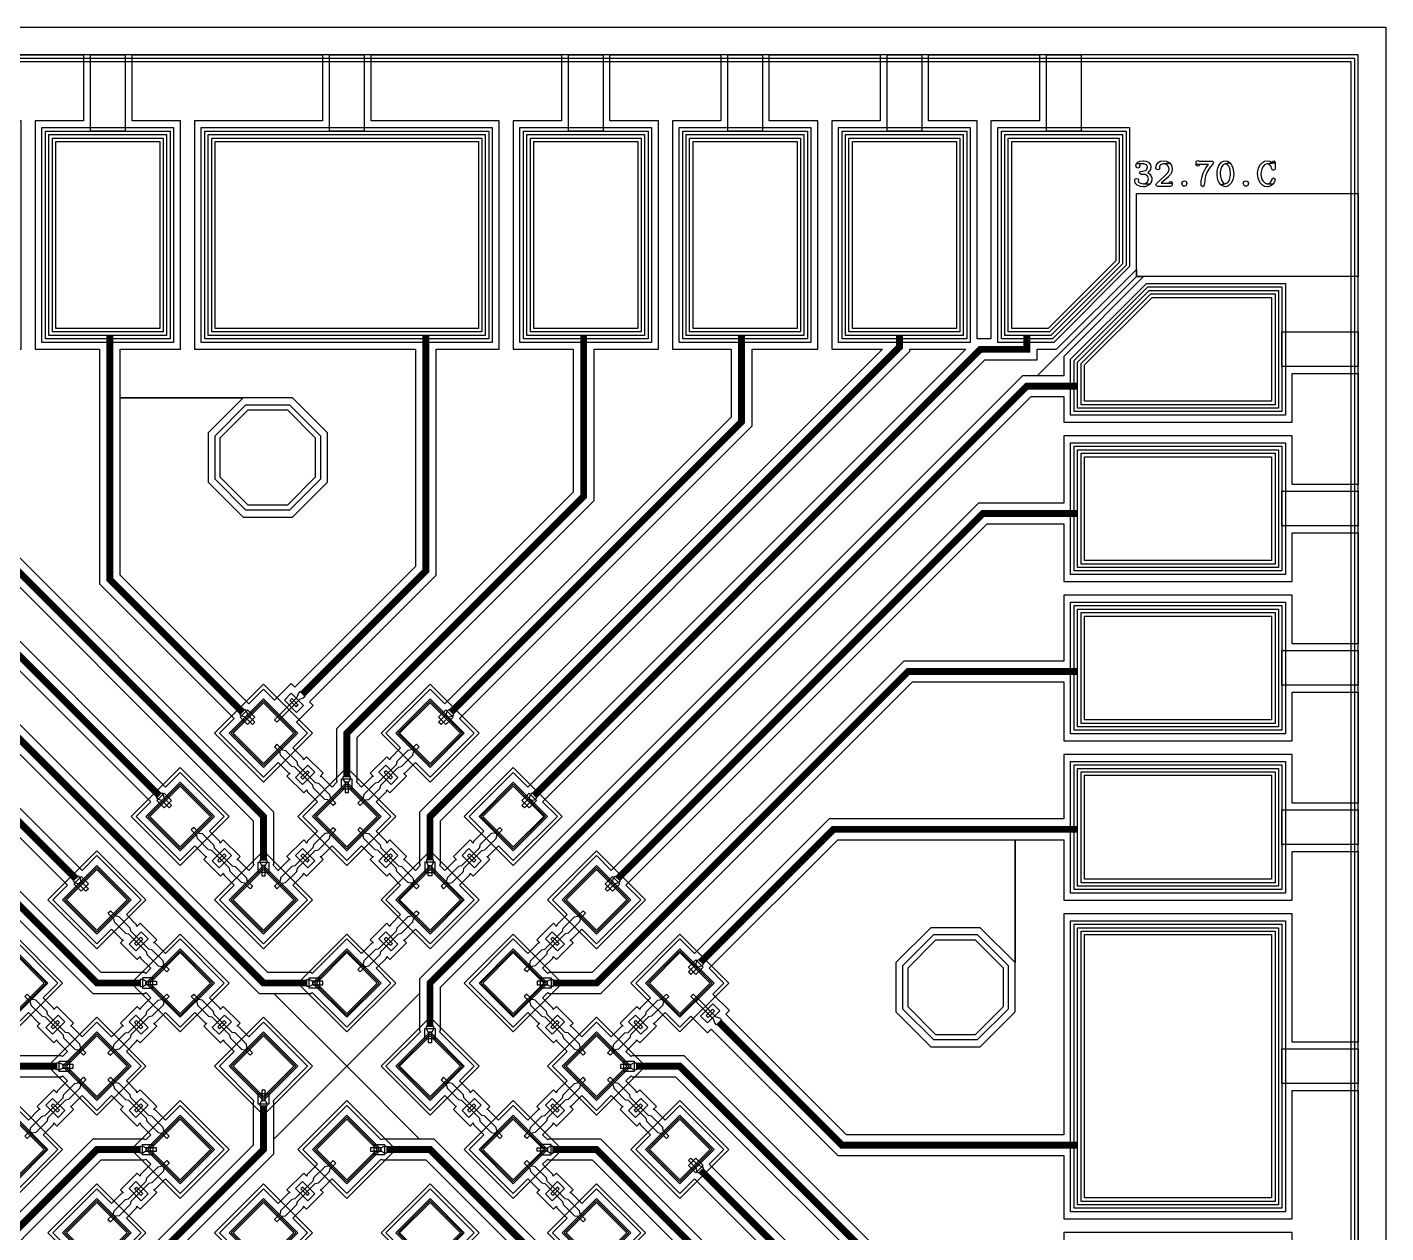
# Model space of a CAD drawing. Extents: x -87611 to 96139, y 77822 to 138139.
# Drawn here: x -20997 to -19035, y 82411 to 84151 of the extents above; entities that cross this region are included whole.
import ezdxf

# ---------------------------------------------------------------- set-up
doc = ezdxf.new("R2010")
doc.units = 0
doc.header["$MEASUREMENT"] = 0
doc.layers.get('0').update_dxf_attribs({"color": 6})
for name, color, linetype in [('L10D0 Abs', 4, 'Continuous'), ('L12D0 Etch', 190, 'Continuous'), ('L14D0 Au', 2, 'Continuous'), ('L15D0 PVIA', 7, 'Continuous'), ('L18D0 SU8', 7, 'Continuous'), ('L1D0 Plug', 200, 'Continuous'), ('L3D0 Base', 3, 'Continuous'), ('L4D0 Cntr', 1, 'Continuous'), ('L50D0 SiO2', 52, 'Continuous'), ('L7D0 DE', 42, 'Continuous'), ('L8D0 Wire', 5, 'Continuous'), ('L9D0 Cont', 30, 'Continuous')]:
    doc.layers.add(name, color=color, linetype=linetype)

# ---------------------------------------------------------------- blocks, each defined once
blk = doc.blocks.new('32PAD')
at = {"layer": 'L14D0 Au'}
blk.add_lwpolyline([(-80, 10), (-80, 290), (80, 290), (80, 10)], close=True, dxfattribs=at)
at = {"layer": 'L15D0 PVIA'}
blk.add_lwpolyline([(-75, 15), (-75, 285), (75, 285), (75, 15)], close=True, dxfattribs=at)
at = {"layer": 'L3D0 Base'}
for points in [[(-25, 300), (-25, 410), (25, 410), (25, 300)], [(-90, 0), (-90, 300), (90, 300), (90, 0)]]:
    blk.add_lwpolyline(points, close=True, dxfattribs=at)
at = {"layer": 'L4D0 Cntr'}
blk.add_lwpolyline([(-85, 5), (-85, 295), (85, 295), (85, 5)], close=True, dxfattribs=at)
at = {"layer": 'L8D0 Wire'}
blk.add_lwpolyline([(-95, -5), (-95, 305), (95, 305), (95, -5)], close=True, dxfattribs=at)
blk = doc.blocks.new('_32PADS')
at = {"layer": 'L14D0 Au'}
for points in [[(-195, 1060), (-195, 1340), (195, 1340), (195, 1060)], [(955, 1060), (955, 1340), (1115, 1340), (1115, 1160.533), (1014.467, 1060)], [(1060, 955), (1060, 1014.467), (1160.533, 1115), (1340, 1115), (1340, 955)], [(1060, -195), (1060, 195), (1340, 195), (1340, -195)]]:
    blk.add_lwpolyline(points, close=True, dxfattribs=at)
at = {"layer": 'L15D0 PVIA'}
for points in [[(-190, 1065), (-190, 1335), (190, 1335), (190, 1065)], [(960, 1065), (960, 1335), (1110, 1335), (1110, 1162.604), (1012.396, 1065)], [(1065, 960), (1065, 1012.396), (1162.604, 1110), (1335, 1110), (1335, 960)], [(1065, -190), (1065, 190), (1335, 190), (1335, -190)]]:
    blk.add_lwpolyline(points, close=True, dxfattribs=at)
at = {"layer": 'L3D0 Base'}
for points in [[(-25, 1350), (-25, 1460), (25, 1460), (25, 1350)], [(1010, 1350), (1010, 1460), (1060, 1460), (1060, 1350)], [(-205, 1050), (-205, 1350), (205, 1350), (205, 1050)], [(945, 1050), (945, 1350), (1125, 1350), (1125, 1156.391), (1018.609, 1050)], [(1050, 945), (1050, 1018.609), (1156.391, 1125), (1350, 1125), (1350, 945)], [(1350, 1010), (1350, 1060), (1460, 1060), (1460, 1010)], [(1050, -205), (1050, 205), (1350, 205), (1350, -205)], [(1350, -25), (1350, 25), (1460, 25), (1460, -25)]]:
    blk.add_lwpolyline(points, close=True, dxfattribs=at)
at = {"layer": 'L4D0 Cntr'}
for points in [[(-200, 1055), (-200, 1345), (200, 1345), (200, 1055)], [(950, 1055), (950, 1345), (1120, 1345), (1120, 1158.462), (1016.538, 1055)], [(1055, 950), (1055, 1016.538), (1158.462, 1120), (1345, 1120), (1345, 950)], [(1055, -200), (1055, 200), (1345, 200), (1345, -200)]]:
    blk.add_lwpolyline(points, close=True, dxfattribs=at)
at = {"layer": 'L8D0 Wire'}
for points in [[(-210, 1045), (-210, 1355), (210, 1355), (210, 1045)], [(940, 1045), (940, 1355), (1130, 1355), (1130, 1154.32), (1020.68, 1045)], [(1045, 940), (1045, 1020.68), (1154.32, 1130), (1355, 1130), (1355, 940)], [(1045, -210), (1045, 210), (1355, 210), (1355, -210)]]:
    blk.add_lwpolyline(points, close=True, dxfattribs=at)
for p in [(-345, 1050), (345, 1050), (575, 1050), (805, 1050)]:
    blk.add_blockref('32PAD', p)
at = {"rotation": 270}
for p in [(1050, 805), (1050, 575), (1050, 345)]:
    blk.add_blockref('32PAD', p, dxfattribs=at)
blk = doc.blocks.new('_PRBE_BTM')
at = {"layer": 'L1D0 Plug'}
blk.add_lwpolyline([(-25, -12.5), (-25, 12.5), (-11, 12.5), (-11, -12.5)], close=True, dxfattribs=at)
at = {"layer": 'L3D0 Base'}
for points in [[(-55, 2.5), (-45, 2.5), (-45, -2.5), (-55, -2.5)], [(-3.75, -5), (-8.75, -2.5), (-45, -2.5), (-45, 2.5), (-8.75, 2.5), (-3.75, 5), (0, 5), (0, -5)]]:
    blk.add_lwpolyline(points, close=True, dxfattribs=at)
at = {"layer": 'L9D0 Cont'}
blk.add_lwpolyline([(-20, -6.5), (-20, 6.5), (-16, 6.5), (-16, -6.5)], close=True, dxfattribs=at)
blk = doc.blocks.new('_32CONN_BTM')
at = {"layer": 'L1D0 Plug'}
blk.add_lwpolyline([(-7, -12.5), (-7, 12.5), (7, 12.5), (7, -12.5)], close=True, dxfattribs=at)
at = {"layer": 'L3D0 Base'}
for points in [[(-50, 2.5), (-60, 2.5), (-60, -2.5), (-50, -2.5)], [(-45, -5), (-48.75, -2.5), (-50, -2.5), (-50, 2.5), (-48.75, 2.5), (-45, 5), (-22, 5), (-18.25, 2.5), (18.25, 2.5), (22, 5), (45, 5), (48.75, 2.5), (50, 2.5), (50, -2.5), (48.75, -2.5), (45, -5), (22, -5), (18.25, -2.5), (-18.25, -2.5), (-22, -5)], [(50, 2.5), (60, 2.5), (60, -2.5), (50, -2.5)]]:
    blk.add_lwpolyline(points, close=True, dxfattribs=at)
at = {"layer": 'L9D0 Cont'}
blk.add_lwpolyline([(-2, -6.5), (-2, 6.5), (2, 6.5), (2, -6.5)], close=True, dxfattribs=at)
blk = doc.blocks.new('_32PRBE_TOP')
at = {"layer": 'L50D0 SiO2', "linetype": 'Continuous'}
blk.add_lwpolyline([(3.223, 7.5), (18.223, 7.5), (18.223, -7.5), (3.223, -7.5)], close=True, dxfattribs=at)
at = {"layer": 'L8D0 Wire'}
for points in [[(0, 5), (3.75, 5), (8.223, 2.5), (8.223, -2.5), (3.75, -5), (0, -5)], [(23.223, 2.5), (8.223, 2.5), (8.223, -2.5), (23.223, -2.5)]]:
    blk.add_lwpolyline(points, close=True, dxfattribs=at)
blk = doc.blocks.new('_32TRCE70')
at = {"layer": 'L14D0 Au'}
for points in [[(-49.8, 134.1), (-51.5, 135.2), (-114, 135.2), (-966.8, 988), (-966.8, 1035), (-930, 1035), (-930, 1365), (-1000, 1365), (-1000, 1460), (-840, 1460), (-840, 1365), (-910, 1365), (-910, 1035), (-813, 1035), (-813, 912), (-282.8, 381.8), (-304.1, 360.6), (-240.4, 297), (-219.2, 318.2), (-204.3, 303.3), (-202, 302.9), (-206.5, 298.4), (-182.4, 274.4), (-178, 278.8), (-177.5, 276.5), (-162.6, 261.6), (-183.8, 240.4), (-120.2, 176.8), (-56.6, 240.4), (-77.8, 261.6), (-62.9, 276.5), (-62.4, 278.8), (-58, 274.4), (-33.9, 298.4), (-38.4, 302.9), (-36.1, 303.3), (-21.2, 318.2), (0, 297), (21.2, 318.2), (36.1, 303.3), (38.4, 302.9), (33.9, 298.4), (58, 274.4), (62.4, 278.8), (62.9, 276.5), (77.8, 261.6), (56.6, 240.4), (77.8, 219.2), (62.9, 204.3), (62.4, 202), (58, 206.5), (33.9, 182.4), (38.4, 178), (36.1, 177.5), (21.2, 162.6), (0, 183.8)], [(-141.4, 282.8), (-156.3, 297.7), (-158.6, 298.2), (-154.1, 302.6), (-178.2, 326.7), (-182.7, 322.2), (-183.1, 324.5), (-198, 339.4), (-176.8, 360.6), (-240.4, 424.3), (-261.6, 403.1), (-783, 924.4), (-783, 1035), (-700, 1035), (-700, 1365), (-770, 1365), (-770, 1460), (-610, 1460), (-610, 1365), (-680, 1365), (-680, 1035), (-585, 1035), (-585, 804.2), (-135.2, 354.4), (-135.2, 291.9), (-134.1, 290.2)], [(-99, 282.8), (-106.3, 290.2), (-105.2, 291.9), (-105.2, 366.8), (-555, 816.6), (-555, 1035), (-470, 1035), (-470, 1365), (-540, 1365), (-540, 1460), (-380, 1460), (-380, 1365), (-450, 1365), (-450, 1035), (-357, 1035), (-357, 696.4), (-162.6, 502), (-183.8, 480.8), (-120.2, 417.2), (-99, 438.4), (-84.1, 423.5), (-81.8, 423.1), (-86.3, 418.6), (-62.2, 394.6), (-57.8, 399), (-57.3, 396.7), (-42.4, 381.8), (-63.6, 360.6), (-42.4, 339.4), (-57.3, 324.5), (-57.8, 322.2), (-62.2, 326.7), (-86.3, 302.6), (-81.8, 298.2), (-84.1, 297.7)], [(-141.4, 523.3), (-327, 708.8), (-327, 964.8), (-149.6, 964.8), (-200, 914.5), (-200, 843.2), (-149.6, 792.8), (-78.4, 792.8), (-28, 843.2), (-28, 914.5), (-78.4, 964.8), (-327, 964.8), (-327, 1035), (-240, 1035), (-240, 1365), (-310, 1365), (-310, 1460), (-35, 1460), (-35, 1365), (-220, 1365), (-220, 1035), (99, 1035), (99, 721.3), (-75, 547.3), (-80.3, 552.6), (-104.3, 528.6), (-120.2, 544.5)], [(-21.2, 403.1), (-36.1, 417.9), (-38.4, 418.4), (-33.9, 422.9), (-58, 446.9), (-62.4, 442.4), (-62.9, 444.8), (-77.8, 459.6), (-56.6, 480.8), (-72.5, 496.7), (-48.4, 520.8), (-53.7, 526.1), (129, 708.8), (129, 1035), (220, 1035), (220, 1365), (35, 1365), (35, 1460), (310, 1460), (310, 1365), (240, 1365), (240, 1035), (327, 1035), (327, 829), (-15, 487), (-15, 412.1), (-13.9, 410.4)], [(21.2, 403.1), (13.9, 410.4), (15, 412.1), (15, 474.6), (357, 816.6), (357, 1035), (450, 1035), (450, 1365), (380, 1365), (380, 1460), (540, 1460), (540, 1365), (470, 1365), (470, 1035), (555, 1035), (555, 936.8), (141.4, 523.3), (120.2, 544.5), (56.6, 480.8), (77.8, 459.6), (62.9, 444.8), (62.4, 442.4), (58, 446.9), (33.9, 422.9), (38.4, 418.4), (36.1, 417.9)], [(99, 282.8), (84.1, 297.7), (81.8, 298.2), (86.3, 302.6), (62.2, 326.7), (57.8, 322.2), (57.3, 324.5), (42.4, 339.4), (63.6, 360.6), (42.4, 381.8), (57.3, 396.7), (57.8, 399), (62.2, 394.6), (86.3, 418.6), (81.8, 423.1), (84.1, 423.5), (99, 438.4), (120.2, 417.2), (183.8, 480.8), (162.6, 502), (585, 924.4), (585, 1035), (680, 1035), (680, 1365), (610, 1365), (610, 1460), (770, 1460), (770, 1365), (700, 1365), (700, 1035), (773.4, 1035), (105.2, 366.8), (105.2, 291.9), (106.3, 290.2)], [(910, 1050), (910, 1365), (840, 1365), (840, 1460), (1000, 1460), (1000, 1365), (930, 1365), (930, 1050)], [(-996.8, 996.8), (-1140, 1140), (-1140, 1150.2), (-1024.8, 1035), (-996.8, 1035)], [(0, 0), (-105.2, 105.2), (-51.5, 105.2), (-49.8, 106.3), (0, 56.6), (63.6, 120.2), (42.4, 141.4), (57.3, 156.3), (57.8, 158.6), (62.2, 154.1), (86.3, 178.2), (81.8, 182.7), (84.1, 183.1), (99, 198), (120.2, 176.8), (183.8, 240.4), (162.6, 261.6), (177.5, 276.5), (178, 278.8), (182.4, 274.4), (206.5, 298.4), (202, 302.9), (204.3, 303.3), (219.2, 318.2), (240.4, 297), (304.1, 360.6), (282.8, 381.8), (921, 1020), (996.8, 1020), (996.8, 1035), (1024.8, 1035), (1140, 1150.2), (1140, 1140), (996.8, 996.8), (975.6, 996.8), (105.2, 126.4), (105.2, 105.2)], [(141.4, 282.8), (134.1, 290.2), (135.2, 291.9), (135.2, 354.4), (813, 1032.2), (813, 1035), (893.6, 1035), (261.6, 403.1), (240.4, 424.3), (176.8, 360.6), (198, 339.4), (183.1, 324.5), (182.7, 322.2), (178.2, 326.7), (154.1, 302.6), (158.6, 298.2), (156.3, 297.7)]]:
    blk.add_lwpolyline(points, close=True, dxfattribs=at)
at = {"layer": 'L3D0 Base', "const_width": 10}
for points in [[(-63.6, 537.4), (114, 715), (114, 1055)], [(53, 654.1), (114, 715), (114, 1055)]]:
    blk.add_lwpolyline(points, dxfattribs=at)
at = {"layer": 'L8D0 Wire', "const_width": 10}
for points in [[(-981.8, 1055), (-981.8, 981.8), (-120.2, 120.2), (-57.7, 120.2)], [(-271, 391.2), (-798, 918.2), (-798, 1055)], [(-120.2, 298.1), (-120.2, 360.6), (-570, 810.4), (-570, 1055)], [(-150.8, 511.4), (-342, 702.6), (-342, 1055)], [(0, 418.3), (0, 480.8), (342, 822.8), (342, 1055)], [(120.2, 298.1), (120.2, 360.6), (798, 1038.4), (798, 1055)], [(150.8, 511.4), (570, 930.6), (570, 1055)], [(271, 391.2), (914.8, 1035), (981.8, 1035), (981.8, 1055)]]:
    blk.add_lwpolyline(points, dxfattribs=at)
at = {"linetype": 'Continuous'}
for name, p, rotation in [('_PRBE_BTM', (-63.6, 537.4), 45), ('_32PRBE_TOP', (-150.8, 511.4), 315), ('_32CONN_BTM', (-60.1, 420.7), 315), ('_32PRBE_TOP', (0, 418.3), 270), ('_32PRBE_TOP', (-271, 391.2), 315), ('_32CONN_BTM', (-180.3, 300.5), 315), ('_32CONN_BTM', (60.1, 300.5), 315), ('_32PRBE_TOP', (-120.2, 298.1), 270)]:
    blk.add_blockref(name, p, dxfattribs=dict(at, rotation=rotation))
at = {"linetype": 'Continuous', "xscale": -1}
for name, p, rotation in [('_32PRBE_TOP', (150.8, 511.4), 45), ('_32CONN_BTM', (60.1, 420.7), 45), ('_32PRBE_TOP', (271, 391.2), 45), ('_32CONN_BTM', (-60.1, 300.5), 45), ('_32CONN_BTM', (180.3, 300.5), 45), ('_32PRBE_TOP', (120.2, 298.1), 90), ('_32CONN_BTM', (60.1, 180.3), 45)]:
    blk.add_blockref(name, p, dxfattribs=dict(at, rotation=rotation))
at = {"linetype": 'Continuous'}
blk.add_blockref('_32PRBE_TOP', (-57.7, 120.2), dxfattribs=at)
blk = doc.blocks.new('PIX70')
at = {"layer": 'L3D0 Base'}
blk.add_lwpolyline([(-35, -35), (-35, 35), (35, 35), (35, -35)], close=True, dxfattribs=at)
at = {"layer": 'L4D0 Cntr'}
blk.add_lwpolyline([(-33, -33), (-33, 33), (33, 33), (33, -33)], close=True, dxfattribs=at)
at = {"layer": 'L7D0 DE'}
blk.add_lwpolyline([(-50, -50), (-50, 50), (50, 50), (50, -50)], close=True, dxfattribs=at)
blk = doc.blocks.new('PIX70A')
at = {"layer": 'L10D0 Abs'}
blk.add_lwpolyline([(-31, -31), (-31, 31), (31, 31), (31, -31)], close=True, dxfattribs=at)
at = {"linetype": 'Continuous'}
blk.add_blockref('PIX70', (0, 0), dxfattribs=at)
blk = doc.blocks.new('_SU8_POST')
at = {"layer": 'L18D0 SU8'}
blk.add_lwpolyline([(-28.5, -68.5), (-68.5, -28.5), (-68.5, 28.5), (-28.5, 68.5), (28.5, 68.5), (68.5, 28.5), (68.5, -28.5), (28.5, -68.5)], close=True, dxfattribs=at)
at = {"layer": 'L3D0 Base'}
blk.add_lwpolyline([(-31.5, -76), (-76, -31.5), (-76, 31.5), (-31.5, 76), (31.5, 76), (76, 31.5), (76, -31.5), (31.5, -76)], close=True, dxfattribs=at)
blk = doc.blocks.new('$32_70_C')
at = {"layer": 'L12D0 Etch'}
blk.add_lwpolyline([(0, 0), (0, 2950), (50, 2950), (50, 50), (2950, 50), (2950, 2950), (0, 2950), (0, 3000), (3000, 3000), (3000, 0)], close=True, dxfattribs=at)
at = {"layer": 'L14D0 Au'}
blk.add_lwpolyline([(2640, 2640), (2640, 2760), (2960, 2760), (2960, 2640)], close=True, dxfattribs=at)
at = {"layer": 'L3D0 Base'}
for points in [[(0, 0), (0, 2960), (40, 2960), (40, 40), (2960, 40), (2960, 2960), (0, 2960), (0, 3000), (3000, 3000), (3000, 0)], [(2659.449, 2773.604), (2649.918, 2774.014), (2653.71, 2774.834), (2655.452, 2776.166), (2657.502, 2779.446), (2657.604, 2780.778), (2656.375, 2784.365), (2655.452, 2785.389), (2652.378, 2787.234), (2649.816, 2787.542), (2647.254, 2787.542), (2644.589, 2789.284), (2644.589, 2789.796), (2645.512, 2791.641), (2648.996, 2792.153), (2652.788, 2792.973), (2653.813, 2793.793), (2655.862, 2796.97), (2655.965, 2798.507), (2654.325, 2801.479), (2650.738, 2802.606), (2649.918, 2802.709), (2640.183, 2803.426), (2641.925, 2805.066), (2645.102, 2806.501), (2649.201, 2807.115), (2649.918, 2807.115), (2653.915, 2806.603), (2657.194, 2804.963), (2657.707, 2804.553), (2660.064, 2801.376), (2660.679, 2798.507), (2660.064, 2794.715), (2658.014, 2791.436), (2656.477, 2790.001), (2659.552, 2787.542), (2660.679, 2786.107), (2662.114, 2782.417), (2662.216, 2780.778), (2661.601, 2776.986)], [(2670.617, 2793.904), (2668.783, 2794.571), (2667.783, 2797.072), (2668.783, 2801.241), (2670.951, 2804.076), (2674.453, 2806.41), (2678.955, 2807.244), (2683.457, 2806.577), (2687.292, 2804.576), (2687.959, 2803.909), (2678.788, 2802.742), (2675.12, 2801.575), (2672.785, 2798.907), (2673.619, 2796.906), (2672.618, 2794.738)], [(2735.592, 2769.607), (2733.338, 2771.657), (2733.235, 2772.784), (2733.44, 2776.781), (2733.645, 2778.626), (2734.363, 2782.417), (2735.182, 2785.697), (2736.412, 2789.386), (2738.154, 2793.178), (2738.564, 2793.998), (2740.614, 2797.482), (2742.971, 2800.659), (2743.996, 2801.991), (2726.267, 2802.094), (2726.267, 2804.553), (2726.369, 2805.886), (2726.984, 2806.91), (2728.624, 2807.423), (2730.673, 2806.501), (2748.505, 2806.501), (2749.735, 2806.398), (2750.657, 2805.783), (2751.169, 2804.246), (2750.964, 2803.119), (2749.735, 2801.889), (2747.173, 2798.917), (2746.455, 2797.995), (2744.406, 2794.92), (2742.766, 2792.153), (2741.126, 2788.669), (2739.794, 2784.775), (2739.282, 2783.237), (2738.462, 2779.343), (2738.052, 2775.244), (2737.847, 2772.374), (2737.232, 2770.325)], [(2761.93, 2772.477), (2759.88, 2775.039), (2758.138, 2778.216), (2756.908, 2781.905), (2756.293, 2786.107), (2756.293, 2788.361), (2756.498, 2792.768), (2757.421, 2796.662), (2758.958, 2800.147), (2759.88, 2801.684), (2762.647, 2804.963), (2765.722, 2806.705), (2768.284, 2807.115), (2771.666, 2806.398), (2774.74, 2804.246), (2768.284, 2802.709), (2765.209, 2801.479), (2763.16, 2798.814), (2761.725, 2795.433), (2761.008, 2791.333), (2760.905, 2788.976), (2761.213, 2784.672), (2762.135, 2780.778), (2763.057, 2778.421), (2765.619, 2775.039), (2768.284, 2774.014)], [(2828.645, 2769.607), (2825.058, 2770.222), (2821.881, 2771.964), (2819.012, 2774.936), (2819.012, 2775.039), (2817.065, 2778.216), (2815.732, 2781.905), (2815.015, 2785.902), (2814.913, 2788.361), (2815.22, 2792.666), (2816.245, 2796.56), (2817.782, 2799.942), (2819.012, 2801.684), (2821.881, 2804.656), (2825.058, 2806.501), (2828.645, 2807.115), (2832.334, 2806.501), (2835.614, 2804.553), (2840.225, 2804.246), (2828.85, 2802.709), (2825.468, 2801.684), (2822.394, 2798.609), (2820.754, 2795.228), (2819.832, 2791.333), (2819.627, 2788.361), (2820.037, 2784.057), (2821.164, 2780.368), (2822.394, 2778.216), (2825.161, 2775.141), (2828.44, 2774.014), (2828.85, 2774.014), (2837.356, 2773.399), (2836.843, 2772.887), (2833.769, 2770.735), (2830.182, 2769.71)], [(2840.225, 2804.246), (2835.614, 2804.553), (2835.921, 2805.271), (2836.229, 2805.886), (2838.073, 2807.115), (2840.225, 2804.861)], [(2641.925, 2796.662), (2639.875, 2797.482), (2639.055, 2799.839), (2640.183, 2803.426), (2649.918, 2802.709), (2645.819, 2802.094), (2644.487, 2801.274), (2644.794, 2799.737), (2643.974, 2797.585)], [(2670.451, 2770.226), (2667.783, 2772.56), (2668.783, 2774.394), (2680.789, 2785.233), (2684.624, 2789.068), (2686.625, 2792.737), (2687.126, 2795.405), (2685.792, 2799.574), (2684.624, 2800.908), (2680.789, 2802.575), (2678.788, 2802.742), (2687.959, 2803.909), (2690.627, 2800.574), (2691.628, 2796.072), (2691.628, 2795.405), (2691.128, 2791.403), (2689.127, 2787.568), (2685.958, 2783.899), (2685.625, 2783.566), (2682.79, 2780.898), (2676.787, 2775.895), (2675.62, 2774.728), (2691.628, 2774.561), (2691.628, 2773.227), (2691.128, 2770.893), (2689.127, 2770.226)], [(2728.624, 2799.327), (2726.984, 2799.737), (2726.369, 2800.762), (2726.267, 2802.094), (2743.996, 2801.991), (2730.981, 2801.991), (2730.571, 2799.942)], [(2768.284, 2769.607), (2765.004, 2770.325), (2761.93, 2772.477), (2768.284, 2774.014), (2771.358, 2775.244), (2773.613, 2778.421), (2774.945, 2781.905), (2775.662, 2785.902), (2775.765, 2788.976), (2775.457, 2793.383), (2774.433, 2797.072), (2773.613, 2798.814), (2770.846, 2801.889), (2768.284, 2802.709), (2774.74, 2804.246), (2776.79, 2801.786), (2778.532, 2798.507), (2779.762, 2794.818), (2780.274, 2790.616), (2780.376, 2788.361), (2780.069, 2783.955), (2779.249, 2780.06), (2777.712, 2776.576), (2776.79, 2775.039), (2774.023, 2771.759), (2770.846, 2770.017)], [(2837.868, 2793.383), (2836.434, 2793.793), (2835.716, 2794.51), (2835.511, 2795.638), (2834.076, 2799.532), (2833.052, 2800.864), (2829.772, 2802.606), (2828.85, 2802.709), (2840.225, 2804.246), (2840.225, 2796.252), (2840.123, 2794.818), (2839.508, 2793.895)], [(2649.918, 2769.607), (2645.922, 2770.017), (2642.335, 2771.247), (2641.002, 2772.067), (2638.338, 2774.936), (2637.416, 2778.523), (2638.338, 2780.88), (2640.285, 2781.7), (2642.437, 2780.88), (2643.155, 2778.728), (2642.642, 2776.884), (2645.717, 2774.731), (2645.819, 2774.731), (2649.611, 2774.014), (2649.918, 2774.014), (2659.449, 2773.604), (2658.834, 2772.989), (2655.76, 2770.837), (2652.173, 2769.71)], [(2691.628, 2774.561), (2675.62, 2774.728), (2687.126, 2774.728), (2687.459, 2776.896), (2689.46, 2777.396), (2691.294, 2776.729)], [(2709.05, 2770.222), (2706.488, 2771.452), (2705.258, 2774.322), (2706.385, 2777.191), (2709.152, 2778.318), (2711.817, 2777.191), (2712.944, 2774.322), (2711.919, 2771.452)], [(2797.901, 2770.222), (2795.339, 2771.452), (2794.109, 2774.322), (2795.236, 2777.191), (2798.003, 2778.318), (2800.668, 2777.191), (2801.795, 2774.322), (2800.77, 2771.452)], [(2837.356, 2773.399), (2828.85, 2774.014), (2832.437, 2775.039), (2833.154, 2775.551), (2835.204, 2778.626), (2835.511, 2780.675), (2837.868, 2782.725), (2840.225, 2780.675), (2840.225, 2780.47), (2839.508, 2776.679)]]:
    blk.add_lwpolyline(points, close=True, dxfattribs=at)
at = {"layer": 'L4D0 Cntr'}
blk.add_lwpolyline([(0, 0), (0, 2955), (45, 2955), (45, 45), (2955, 45), (2955, 2955), (0, 2955), (0, 3000), (3000, 3000), (3000, 0)], close=True, dxfattribs=at)
at = {"layer": 'L7D0 DE'}
blk.add_lwpolyline([(0, 0), (0, 2960), (40, 2960), (40, 40), (2960, 40), (2960, 2960), (0, 2960), (0, 3000), (3000, 3000), (3000, 0)], close=True, dxfattribs=at)
for name in ['_32PADS', '_32TRCE70']:
    blk.add_blockref(name, (1500, 1500))
for name, p, rotation in [('_32TRCE70', (1500, 1500), 90), ('_32TRCE70', (1500, 1500), 270), ('_SU8_POST', (1386, 2378.812), 135), ('PIX70A', (1379.792, 1980.833), 315), ('PIX70A', (1620.208, 1980.833), 315), ('PIX70A', (1259.584, 1860.624), 315), ('PIX70A', (1500, 1860.624), 315), ('PIX70A', (1740.416, 1860.624), 315), ('PIX70A', (1139.376, 1740.416), 45), ('PIX70A', (1379.792, 1740.416), 315), ('PIX70A', (1620.208, 1740.416), 315), ('PIX70A', (1860.624, 1740.416), 225), ('_SU8_POST', (2378.812, 1614), 45), ('PIX70A', (1019.167, 1620.208), 45), ('PIX70A', (1259.584, 1620.208), 45), ('PIX70A', (1500, 1620.208), 315), ('PIX70A', (1740.416, 1620.208), 225), ('PIX70A', (1980.833, 1620.208), 225), ('PIX70A', (1139.376, 1500), 45), ('PIX70A', (1379.792, 1500), 45), ('PIX70A', (1620.208, 1500), 225), ('PIX70A', (1860.624, 1500), 225), ('_32TRCE70', (1500, 1500), 180), ('PIX70A', (1019.167, 1379.792), 45), ('PIX70A', (1259.584, 1379.792), 45), ('PIX70A', (1500, 1379.792), 135), ('PIX70A', (1740.416, 1379.792), 225), ('PIX70A', (1980.833, 1379.792), 225), ('PIX70A', (1139.376, 1259.584), 45), ('PIX70A', (1379.792, 1259.584), 135), ('PIX70A', (1620.208, 1259.584), 135), ('PIX70A', (1860.624, 1259.584), 225)]:
    blk.add_blockref(name, p, dxfattribs=dict(rotation=rotation))

msp = doc.modelspace()

# ---------------------------------------------------------------- block references
at = {"linetype": 'Continuous'}
msp.add_blockref('$32_70_C', (-22035.2, 81151.1), dxfattribs=at)

doc.saveas('drawing.dxf')
